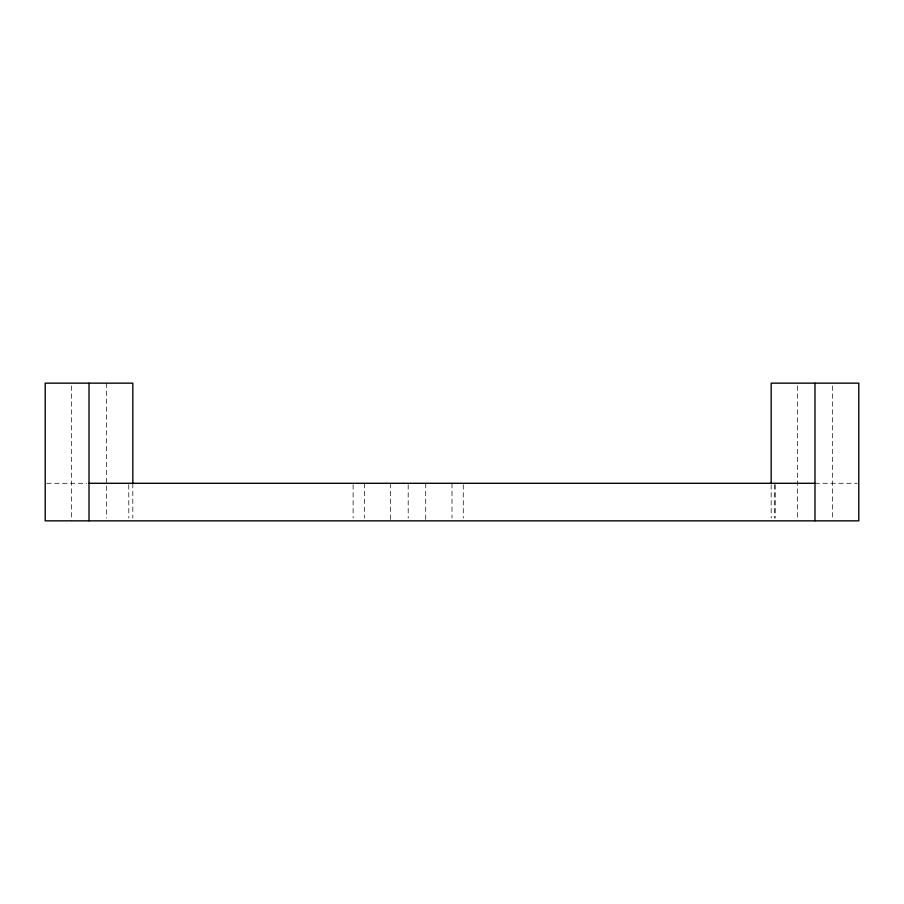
<?xml version="1.0" encoding="UTF-8"?>
<svg xmlns="http://www.w3.org/2000/svg" width="904" height="904" viewBox="0 0 904 904"><rect width="100%" height="100%" fill="white"/><g stroke="black" fill="none" stroke-linecap="round" stroke-linejoin="round"><path stroke-width="0.68" stroke-dasharray="4.52 3.39" d="M46.692 483.29L86.739 483.29M814.99 483.29L857.308 483.29M832.516 385.963L832.516 518.06M797.464 385.963L797.464 518.06M775.236 484.68L775.236 518.06M774.31 484.68L774.31 518.06M771.18 484.68L771.18 518.06M463.266 484.68L463.266 518.06M452 483.29L452 518.06M425.716 483.29L425.716 520.84M408.19 484.68L408.19 518.06M390.664 483.29L390.664 520.84M364.38 483.29L364.38 518.06M353.136 484.68L353.114 518.06M132.82 483.29L132.82 518.06M128.763 484.68L128.82 518.06M106.536 383.16L106.536 518.06M71.484 385.963L71.484 520.84"/><path stroke-width="1.36" d="M89.01 483.29L814.99 483.29M814.99 383.16L814.99 520.84M771.18 483.29L771.18 383.16L858.8 383.16L858.8 520.84L45.2 520.84L45.2 383.16L132.82 383.16L132.82 483.29M89.01 383.16L89.01 520.84"/></g></svg>
